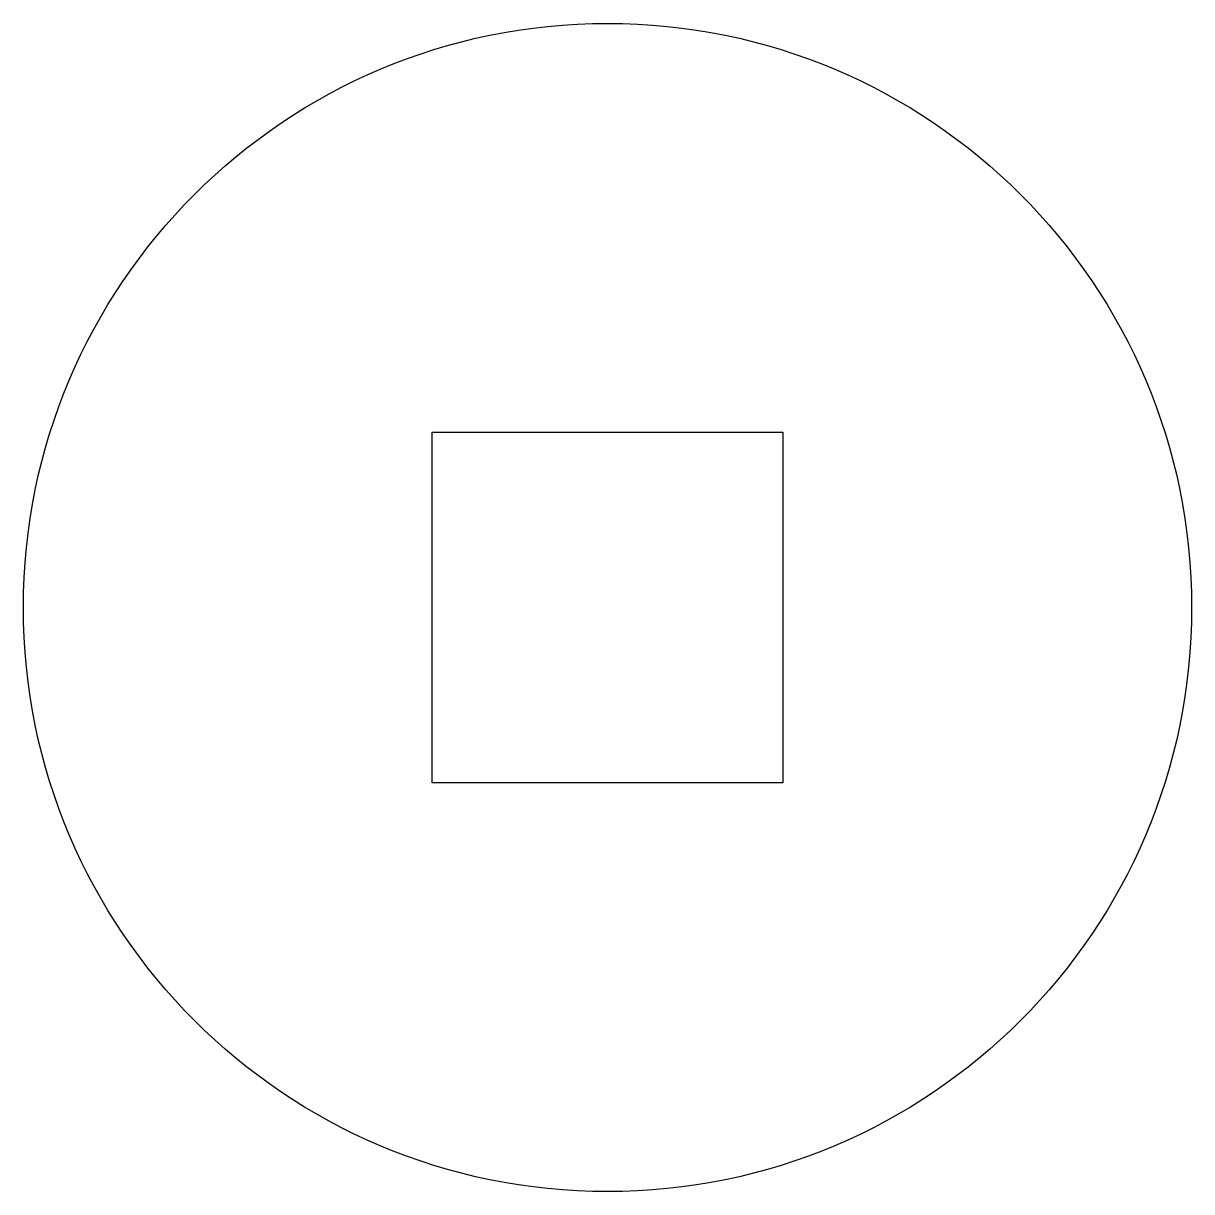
# Model space of a CAD drawing. Header units: millimetres. Extents: x -5 to 5, y -5 to 5.
import ezdxf

# ---------------------------------------------------------------- set-up
doc = ezdxf.new("R2010")
doc.units = ezdxf.units.MM

msp = doc.modelspace()

# ---------------------------------------------------------------- linework, layer by layer
msp.add_lwpolyline([(1.5, -1.5), (-1.5, -1.5), (-1.5, 1.5), (1.5, 1.5)], close=True)
msp.add_circle((0, 0), 5)

doc.saveas('drawing.dxf')
